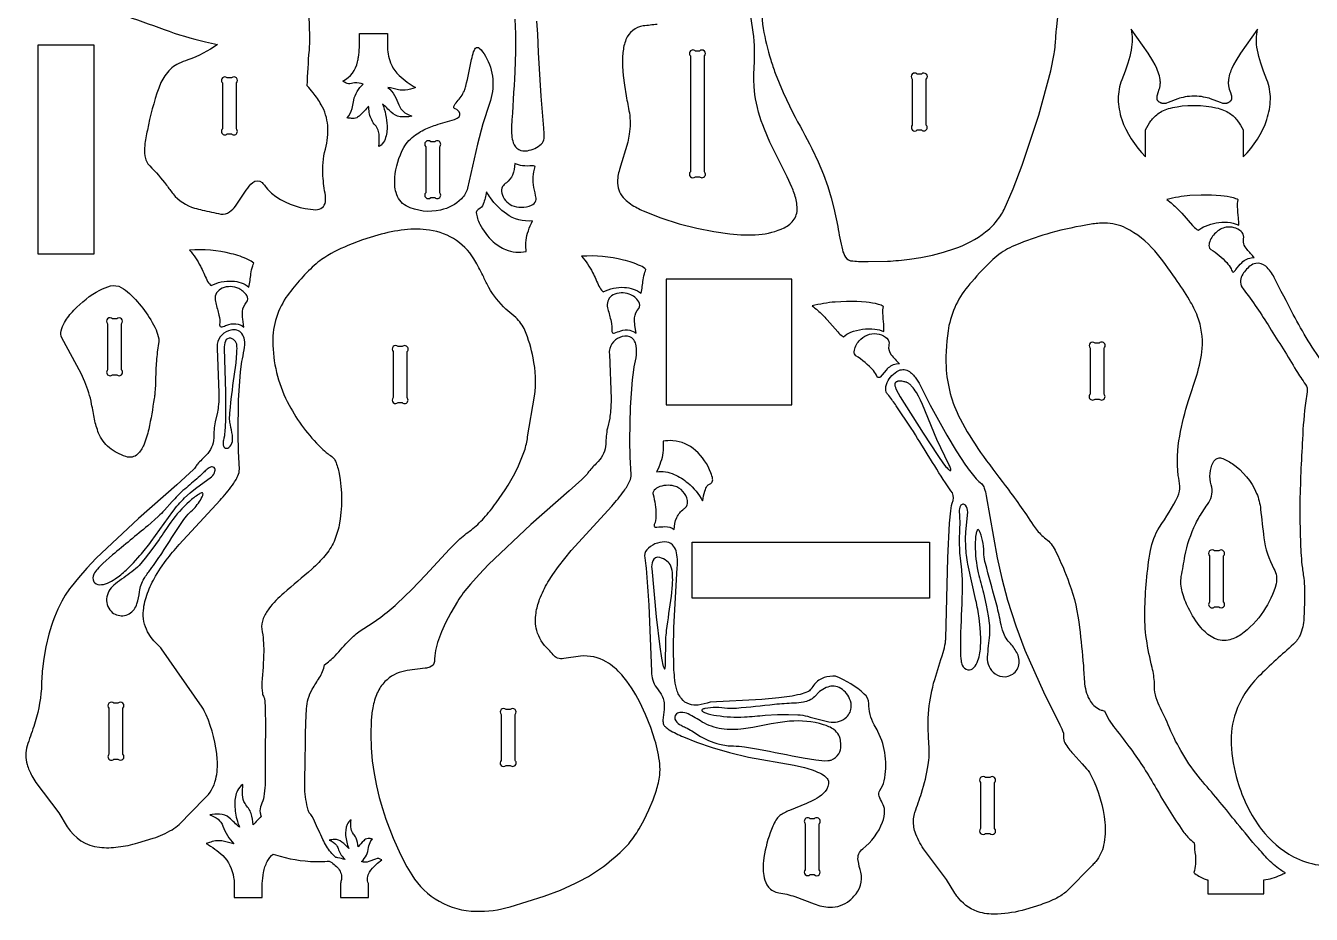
# Model space of a CAD drawing. Extents: x -1338 to 1291, y -1122 to 1156.
# Drawn here: x -1334 to -229, y -1122 to -358 of the extents above; entities that cross this region are included whole.
import ezdxf

# ---------------------------------------------------------------- set-up
doc = ezdxf.new("R2010")
doc.units = 0
doc.header["$MEASUREMENT"] = 0
doc.layers.get('0').update_dxf_attribs({"linetype": 'CONTINUOUS'})

msp = doc.modelspace()

# ---------------------------------------------------------------- linework, layer by layer
for points in [[(-701.4, -331.1, 0.060888), (-700.1, -360.9, 0.038942), (-693.7, -387.7, 0.013576), (-689.8, -399.2), (-683.1, -415.8), (-674.7, -433.3, -0.001414), (-658.3, -463.8), (-652.8, -475.4), (-648.3, -486.3), (-644.7, -496.6), (-641.8, -506.3), (-639.4, -515.2), (-636.1, -531, 0.021389), (-632.1, -550.9, 0.06971), (-629.4, -557.2, 0.255227), (-623.2, -560.5, 0.017877), (-609.9, -561.1), (-593.2, -560.7, 0.018689), (-574.4, -559), (-564.6, -557.5), (-554.8, -555.5), (-545.1, -553), (-535.6, -549.9, 0.078932), (-509, -535.6, 0.079276), (-496.2, -521.7, 0.029897), (-493.1, -516.3), (-485.3, -498.5), (-477.5, -478.3), (-463.4, -435.4), (-453.1, -397.1), (-450.1, -382.7, 0.023072), (-449.1, -375, -0.008382), (-448.1, -361.7), (-446, -343.2)], [(-1251.5, -348.7, -0.004579), (-1215.1, -361.7, 0.028296), (-1179.6, -372.4, 0.013162), (-1169.2, -374.5, -0.080481), (-1194.6, -387.8, 0.011974), (-1202.4, -390.9, 0.131057), (-1213.3, -400, 0.078379), (-1219.7, -412.1, 0.038979), (-1229.4, -448.2, 0.022833), (-1231.7, -461.3, 0.056079), (-1231.7, -470.2, 0.150124), (-1227.4, -478.9, -0.033901), (-1212.9, -495.4, 0.012793), (-1207.3, -502.9, 0.150841), (-1188.8, -515.1, 0.006846), (-1182.2, -516.8, 0.010561), (-1166.3, -520.2, 0.208047), (-1158.8, -518.3, 0.06707), (-1153.7, -513.4, 0.019464), (-1144.5, -499.7, -0.056689), (-1138.8, -493.1, -0.391985), (-1130.9, -493.2, -0.066798), (-1128.3, -496.2, 0.091304), (-1118.9, -505.2, 0.139567), (-1084.6, -516.5, 0.388327), (-1076.4, -509.7, 0.070786), (-1076.4, -504.4, -0.020435), (-1078.6, -487.5, -0.080742), (-1076.4, -464.4, 0.08369), (-1074.4, -444.3, 0.10963), (-1080, -426.3, 0.043926), (-1087, -416, 0.011415), (-1092, -410, -0.013192), (-1090.2, -379.6, 0.059123), (-1093, -332.4, 0.114847)], [(-913.7, -352.8), (-913, -365.4), (-912.9, -380.6), (-913.5, -398.2, 0.001519), (-916.4, -445.2, 0.022392), (-916.3, -452.7, 0.05472), (-915, -459, 0.385458), (-902.8, -465.8, 0.141501), (-890.9, -460.1, 0.178281), (-888.5, -455.2, 0.033481), (-888.3, -451.1), (-888.6, -446.5, 0.001958), (-891.1, -419.1), (-893.3, -381.5), (-893.8, -365.6), (-894.6, -354.6, 0.049313)], [(-791.3, -357.3, -0.0022), (-803.3, -358.7, 0.268249), (-818.1, -370.4, 0.072182), (-820.7, -381.4, 0.020509), (-821.1, -387.1), (-821, -393.6), (-820.5, -401.1), (-819.5, -409.5), (-818, -418.8, -0.008961), (-815.2, -433.3, -0.073921), (-815.3, -451.7, -0.020669), (-816.6, -458.4), (-823.6, -481.9, 0.078552), (-825.4, -493.8, 0.192817), (-819.1, -507.4, 0.075294), (-808.5, -514.9, 0.019173), (-803.3, -517.4), (-788, -523.4), (-772.5, -528.5), (-757.3, -532.4), (-742.6, -535.3), (-728.8, -537.2, 0.044499), (-704, -537.8, 0.088789), (-682.1, -532, 0.132211), (-673.5, -524.6, 0.16497), (-671, -514, 0.071959), (-673.5, -502.3, 0.017437), (-675.6, -497), (-679.6, -488.3), (-689.3, -468.9), (-694.4, -458.4), (-699.1, -447.3, -0.059173), (-707.3, -417.4), (-708, -411.1), (-708.3, -404.7), (-708.3, -401.5, 0.016764), (-707.6, -379.5, 0.054492), (-711.5, -348.5, 0.071404)], [(-217.4, -650.5, -0.034838), (-244.6, -606.5, -0.003946), (-261, -574.7, 0.094421), (-268.2, -565.1, 0.223286), (-276.8, -562.6, 0.13347), (-281.6, -564.8, 0.103407), (-288.7, -573.2, 0.108505), (-290, -578.8, 0.161755), (-287.7, -584.5, -0.023981), (-265, -617.5, -0.004219), (-242, -654.7, 0.015925), (-234.1, -666.5, -0.189539), (-232.7, -672.9, -0.01026), (-233.9, -680.7, 0.020532), (-236.7, -713.6, 0.009675), (-239, -770.6, 0.011717), (-238.4, -800.4, 0.021309), (-237.2, -821.5, 0.003432), (-235.6, -832.9, -0.035832), (-235, -852, -0.009663), (-235.5, -867.5, -0.086739), (-238.7, -881.8, -0.098046), (-244.5, -889.6, -0.007922), (-259.4, -903.1, 0.011556), (-274.8, -917.8, 0.108194), (-294.1, -948.3, 0.093257), (-298, -975.5, 0.063853), (-292.5, -1007.3, 0.093412), (-271.8, -1048.8, 0.105223), (-244.4, -1072.2, 0.163797), (-200.5, -1079.1, 0.060579)]]:
    msp.add_lwpolyline(points, format="xyb")
for points in [[(-287.7, -471.2), (-284.3, -467.6), (-281.1, -463.8), (-278.2, -459.9), (-275.4, -455.9), (-273, -451.8), (-270.8, -447.6), (-268.9, -443.3), (-267.3, -439), (-266.7, -436.8), (-266.1, -434.6), (-265.5, -432.5), (-265.1, -430.3), (-264.8, -428.1), (-264.5, -425.9), (-264.4, -423.8), (-264.3, -421.6), (-264.3, -419.4), (-264.5, -417.3), (-264.7, -415.2), (-265, -413.1), (-265.4, -411), (-266, -408.9), (-266.6, -406.9), (-267.4, -404.9), (-270.3, -397.4), (-272.6, -390.7), (-274.3, -384.8), (-274.9, -382.1), (-275.4, -379.5), (-275.8, -377), (-276.1, -374.6), (-276.2, -372.3), (-276.2, -370.1), (-276.2, -367.9), (-276, -365.8), (-275.7, -363.6), (-275.3, -361.5), (-285.2, -375.1), (-289.9, -381.9), (-294.1, -388.7), (-295.9, -392), (-297.5, -395.3), (-298.2, -396.9), (-298.7, -398.5), (-299.3, -400.1), (-299.7, -401.6), (-300, -403.2), (-300.3, -404.7), (-300.4, -406.2), (-300.5, -406.9), (-300.5, -407.6), (-300.5, -408.3), (-300.4, -409), (-300.4, -409.7), (-300.3, -410.4), (-300.1, -411.1), (-300, -411.7), (-299.8, -412.4), (-299.6, -413.1), (-298.6, -415.7), (-298, -417.8), (-297.8, -418.7), (-297.7, -419.1), (-297.7, -419.5), (-297.6, -419.9), (-297.6, -420.3), (-297.6, -420.6), (-297.6, -420.9), (-297.7, -421.2), (-297.7, -421.4), (-297.7, -421.5), (-297.7, -421.6), (-297.8, -421.8), (-297.8, -421.9), (-297.9, -422), (-297.9, -422.2), (-298, -422.3), (-298, -422.4), (-298.1, -422.5), (-298.2, -422.6), (-298.2, -422.7), (-298.3, -422.9), (-298.4, -423), (-298.6, -423.2), (-298.8, -423.4), (-299, -423.6), (-299.3, -423.8), (-299.5, -424), (-299.8, -424.2), (-300.4, -424.5), (-300.7, -424.7), (-300.9, -424.8), (-301.2, -424.9), (-301.4, -425), (-301.7, -425.1), (-301.9, -425.2), (-302.1, -425.3), (-302.3, -425.3), (-302.6, -425.4), (-302.8, -425.4), (-303, -425.4), (-303.2, -425.4), (-303.4, -425.4), (-303.6, -425.4), (-303.8, -425.4), (-304, -425.4), (-304.4, -425.3), (-304.8, -425.3), (-305.2, -425.2), (-305.6, -425), (-307.2, -424.5), (-315.7, -421.2), (-317, -420.8), (-318.5, -420.4), (-320, -420), (-321.7, -419.7), (-323.5, -419.4), (-325.4, -419.2), (-327.5, -419.1), (-329.7, -419), (-331.9, -419.1), (-333.9, -419.2), (-335.9, -419.4), (-337.6, -419.6), (-339.3, -420), (-340.9, -420.3), (-342.3, -420.7), (-343.7, -421.2), (-352.1, -424.5), (-353.7, -425), (-354.1, -425.2), (-354.5, -425.3), (-354.9, -425.3), (-355.3, -425.4), (-355.5, -425.4), (-355.7, -425.4), (-355.9, -425.4), (-356.1, -425.4), (-356.3, -425.4), (-356.5, -425.4), (-356.8, -425.4), (-357, -425.3), (-357.2, -425.3), (-357.4, -425.2), (-357.7, -425.1), (-357.9, -425), (-358.2, -424.9), (-358.4, -424.8), (-358.7, -424.7), (-358.9, -424.5), (-359.5, -424.2), (-359.8, -424), (-360.1, -423.8), (-360.3, -423.6), (-360.5, -423.4), (-360.7, -423.2), (-360.9, -423), (-361, -422.9), (-361.1, -422.7), (-361.2, -422.6), (-361.2, -422.5), (-361.3, -422.4), (-361.3, -422.3), (-361.4, -422.2), (-361.5, -422), (-361.5, -421.9), (-361.5, -421.8), (-361.6, -421.6), (-361.6, -421.5), (-361.6, -421.4), (-361.7, -421.2), (-361.7, -420.9), (-361.7, -420.6), (-361.7, -420.3), (-361.7, -419.9), (-361.6, -419.5), (-361.6, -419.1), (-361.5, -418.7), (-361.3, -417.8), (-360.7, -415.7), (-359.8, -413.1), (-359.5, -412.4), (-359.4, -411.7), (-359.2, -411.1), (-359.1, -410.4), (-359, -409.7), (-358.9, -409), (-358.9, -408.3), (-358.8, -407.6), (-358.8, -406.9), (-358.9, -406.2), (-359, -404.7), (-359.3, -403.2), (-359.6, -401.6), (-360.1, -400.1), (-360.6, -398.5), (-361.2, -396.9), (-361.8, -395.3), (-363.4, -392), (-365.2, -388.7), (-369.4, -381.9), (-374.1, -375.1), (-384, -361.5), (-383.6, -363.6), (-383.3, -365.8), (-383.2, -367.9), (-383.1, -370.1), (-383.1, -372.3), (-383.3, -374.6), (-383.5, -377), (-383.9, -379.5), (-384.4, -382.1), (-385.1, -384.8), (-386.8, -390.7), (-389, -397.4), (-392, -404.9), (-392.7, -406.9), (-393.3, -408.9), (-393.9, -411), (-394.3, -413.1), (-394.6, -415.2), (-394.9, -417.3), (-395, -419.4), (-395, -421.6), (-395, -423.7), (-394.8, -425.9), (-394.5, -428), (-394.2, -430.2), (-393.8, -432.4), (-393.3, -434.6), (-392.7, -436.7), (-392, -438.9), (-390.4, -443.2), (-388.5, -447.4), (-386.3, -451.6), (-383.9, -455.7), (-381.2, -459.7), (-378.2, -463.6), (-375, -467.4), (-371.7, -471), (-371.7, -447.9), (-369.4, -444), (-368.2, -442), (-366.9, -440.2), (-366.2, -439.2), (-365.5, -438.4), (-364.7, -437.5), (-363.8, -436.6), (-362.9, -435.8), (-362, -435), (-361, -434.2), (-359.9, -433.4), (-358.7, -432.7), (-357.5, -432), (-356.2, -431.4), (-354.8, -430.8), (-353.3, -430.2), (-351.7, -429.6), (-350, -429.2), (-348.2, -428.7), (-346.3, -428.3), (-344.3, -428), (-340, -427.4), (-335.1, -427.1), (-329.7, -427), (-324.2, -427.1), (-319.4, -427.5), (-315, -428.1), (-311.1, -428.9), (-309.3, -429.3), (-307.6, -429.8), (-306, -430.4), (-304.5, -430.9), (-303.1, -431.5), (-301.8, -432.2), (-300.6, -432.9), (-299.4, -433.6), (-298.4, -434.4), (-297.3, -435.1), (-296.4, -435.9), (-295.5, -436.8), (-294.6, -437.6), (-293.9, -438.5), (-293.1, -439.4), (-292.4, -440.3), (-291.1, -442.1), (-289.9, -444), (-287.7, -447.9)], [(-1323.4, -554.8), (-1323.4, -374.8), (-1275.4, -374.8), (-1275.4, -554.8)], [(-675.6, -576.2), (-783.6, -576.2), (-783.6, -684.2), (-675.6, -684.2)], [(-551, -714), (-563.3, -683.8), (-565, -680.1), (-566.7, -676.6), (-568.5, -673.4), (-569.5, -672), (-570.4, -670.6), (-571.4, -669.4), (-572.4, -668.2), (-572.9, -667.7), (-573.4, -667.2), (-573.9, -666.7), (-574.4, -666.3), (-575, -665.9), (-575.5, -665.5), (-576, -665.2), (-576.6, -664.9), (-577.1, -664.7), (-577.7, -664.5), (-578.3, -664.3), (-578.6, -664.2), (-578.9, -664.2), (-580, -664), (-581, -663.9), (-581.9, -663.8), (-582.8, -663.8), (-583.5, -663.8), (-583.9, -663.8), (-584.2, -663.9), (-584.5, -663.9), (-584.8, -664), (-585.1, -664.1), (-585.3, -664.2), (-585.6, -664.3), (-585.7, -664.3), (-585.8, -664.4), (-585.9, -664.4), (-586, -664.5), (-586.1, -664.5), (-586.1, -664.6), (-586.2, -664.7), (-586.3, -664.7), (-586.4, -664.8), (-586.5, -664.9), (-586.5, -665), (-586.6, -665.1), (-586.6, -665.1), (-586.7, -665.2), (-586.7, -665.3), (-586.8, -665.4), (-586.8, -665.5), (-586.9, -665.6), (-586.9, -665.7), (-586.9, -665.8), (-587, -665.9), (-587, -666), (-587, -666.1), (-587, -666.2), (-587.1, -666.4), (-587.1, -666.6), (-587.1, -666.9), (-587, -667.1), (-587, -667.4), (-587, -667.6), (-586.9, -667.9), (-586.8, -668.4), (-586.6, -669), (-586.4, -669.6), (-586.2, -670.2), (-585.6, -671.5), (-584.1, -674.2), (-582.4, -677.1), (-562.8, -708.4), (-550.2, -727.5), (-545.1, -734.7), (-543.1, -737.2), (-542.2, -738.2), (-541.5, -739), (-540.9, -739.5), (-540.3, -740), (-540.1, -740.2), (-539.9, -740.3), (-539.7, -740.4), (-539.6, -740.5), (-539.5, -740.5), (-539.4, -740.5), (-539.4, -740.6), (-539.3, -740.6), (-539.3, -740.6), (-539.3, -740.6), (-539.2, -740.6), (-539.2, -740.6), (-539.2, -740.6), (-539.1, -740.6), (-539.1, -740.6), (-539.1, -740.6), (-539.1, -740.6), (-539.1, -740.6), (-539.1, -740.6), (-539.1, -740.6), (-539.1, -740.6), (-539, -740.6), (-539, -740.6), (-539, -740.6), (-539, -740.6), (-539, -740.6), (-539, -740.6), (-539, -740.6), (-539, -740.6), (-539, -740.6), (-539, -740.5), (-538.9, -740.5), (-538.9, -740.5), (-538.9, -740.5), (-538.9, -740.5), (-538.9, -740.5), (-538.9, -740.5), (-538.9, -740.5), (-538.9, -740.5), (-538.9, -740.5), (-538.9, -740.5), (-538.9, -740.4), (-538.9, -740.4), (-538.9, -740.4), (-538.8, -740.4), (-538.8, -740.3), (-538.8, -740.3), (-538.8, -740.3), (-538.8, -740.2), (-538.8, -740.2), (-538.8, -740.1), (-538.8, -740), (-538.8, -739.9), (-538.8, -739.7), (-538.9, -739.5), (-538.9, -739.2), (-539, -739), (-539.2, -738.4), (-539.7, -736.9), (-540.5, -735.2)], [(-761.3, -802.1), (-557.3, -802.1), (-557.3, -850.1), (-761.3, -850.1)]]:
    msp.add_lwpolyline(points, close=True)
for points in [[(-1047.1, -365.2), (-1023.1, -365.2), (-1023.1, -377.2, 0.090549), (-1019.7, -392, 0.093385), (-1012.9, -401.3, 0.064942), (-999, -411.5, -0.07331), (-1007.9, -413.9, -0.07207), (-1013.5, -413.5, -0.005783), (-1022.7, -411.4, -0.123911), (-1013.3, -426.5, 0.184961), (-1007, -433.9, 0.039036), (-1002.1, -436.2, -0.075561), (-1012.2, -436.7, -0.153549), (-1019.8, -432.7, -0.003489), (-1027.4, -425.5, -0.081362), (-1023.4, -444.5, -0.092003), (-1025.1, -455.8, -0.110441), (-1028.6, -461, -0.061375), (-1030.4, -462.3, 0.051974), (-1030.3, -451.6, 0.158753), (-1034.4, -442.9, -0.133973), (-1038.7, -432.9, -0.02712), (-1039.3, -427.6, -0.024991), (-1046.7, -435.5, -0.056041), (-1049.5, -437.5, -0.151487), (-1054, -438.1, -0.011613), (-1057.8, -437.6, 0.141198), (-1053.5, -429.6), (-1052.1, -422.5, -0.158802), (-1043.9, -408.7, 0.113769), (-1051.3, -407.6), (-1055.5, -408.4, -0.176275), (-1059.5, -407.3, -0.029943), (-1061.4, -406, 0.222578), (-1048.8, -389.4, 0.024043), (-1048, -385.4, 0.016694), (-1047.1, -377.2)], [(-963.2, -423.6, 0.080498), (-957, -414.3, 0.038778), (-955.7, -410.3, 0.008786), (-950.8, -387.5, -0.024597), (-949, -380.8, -0.06162), (-947.4, -377.8, -0.428602), (-944.2, -377.7, -0.075148), (-938.9, -384.5, -0.223976), (-935.5, -425.2), (-941.1, -442.6), (-945.7, -460.1), (-954.3, -498.1, -0.135665), (-959.5, -507.1, -0.143582), (-977.4, -516.8, -0.176973), (-1007, -513.2, -0.205448), (-1015.7, -501.8, -0.088397), (-1016.7, -488.9, -0.102807), (-1009.1, -463.1, -0.106953), (-999, -452.2, -0.06052), (-987.1, -445.8, -0.021531), (-981.5, -443.8, -0.0075), (-965.4, -438.9, 0.124577), (-961.5, -436.6, 0.286415), (-961, -433.8, 0.244634), (-964.9, -429.9, -0.409728), (-966.1, -427.8, -0.076316)], [(-762.7, -384.4), (-762.7, -483.9, 1), (-758.4, -488.2), (-754.9, -488.2, 1), (-750.7, -483.9), (-750.7, -384.4, 1), (-754.9, -380.2), (-758.4, -380.2, 1)], [(-1164.9, -407.6), (-1164.9, -447.1, 1), (-1160.7, -451.3), (-1157.1, -451.3, 1), (-1152.9, -447.1), (-1152.9, -407.6, 1), (-1157.1, -403.3), (-1160.7, -403.3, 1)], [(-572, -404.3), (-572, -443.8, 1), (-567.7, -448), (-564.2, -448, 1), (-560, -443.8), (-560, -404.3, 1), (-564.2, -400), (-567.7, -400, 1)], [(-990.2, -462.4), (-990.2, -501.9, 1), (-985.9, -506.1), (-982.4, -506.1, 1), (-978.2, -501.9), (-978.2, -462.4, 1), (-982.4, -458.1), (-985.9, -458.1, 1)], [(-913.7, -476.7, -0.106151), (-915.6, -486.8, -0.123987), (-920.9, -493.3, 0.067693), (-924.2, -496.7, 0.211793), (-924.9, -502.2, 0.215138), (-916.2, -512.9, 0.098916), (-908.1, -514.4, 0.105513), (-899.3, -512.7, 0.181614), (-895.5, -508.9, 0.149044), (-895.4, -506.5, 0.014462), (-897.2, -497.3, -0.125907), (-896.2, -479.5, 0.192646), (-898.8, -478.8, -0.044704), (-907, -478.8, -0.093826)], [(-938.1, -501.2, -0.051504), (-940.7, -511.7, -0.21037), (-945, -516.3, 0.225462), (-946.8, -518.9, 0.088263), (-943.7, -528.8, 0.096356), (-932.1, -544.1, 0.074356), (-921.5, -550.8, 0.151364), (-904, -552.3, 0.064092), (-904, -551.1, -0.121409), (-902, -534.6, -0.032344), (-898.4, -526, -0.190016), (-920.9, -520.1, -0.082206), (-934.5, -506.4, -0.014555)], [(-291.5, -529.8, 0.024046), (-291.7, -523.4, -0.019344), (-292.5, -514, -0.071742), (-291.9, -508.1, 0.084811), (-296.1, -506.4, 0.040901), (-306.8, -504.5), (-314.8, -504), (-323.8, -503.9), (-333.4, -504.4, 0.040707), (-353.2, -507.7, -0.021927), (-348.5, -511.6, -0.029254), (-340.4, -519.6), (-331.2, -530.1, 0.050689), (-327.5, -533.5, 0.031502), (-326.3, -534.2, -0.072447), (-320.1, -530.6, -0.120703), (-301.2, -527.2, -0.098551)], [(-317.9, -1092.2), (-317.9, -1104.2), (-269.9, -1104.2), (-269.9, -1092.2, 0.072213), (-255.7, -1088, 0.009037), (-251.2, -1086, -0.066967), (-255.6, -1083.5, -0.058458), (-267.2, -1073.5, 0.009435), (-277, -1062.6, -0.007588), (-294.9, -1040.9, 0.009309), (-324.3, -1005.7, -0.041146), (-339.5, -983.8, -0.039674), (-351, -961.4, 0.019532), (-359.8, -942.4, -0.126799), (-363.9, -923.6, 0.05175), (-365.9, -909.7, -0.022377), (-370.8, -885.3, -0.038826), (-372.2, -861.2, -0.037713), (-367.4, -809.2, -0.090701), (-359.7, -789.2, 0.031049), (-343.7, -762.7, 0.140042), (-342.1, -753.8, 0.017278), (-343.4, -744.8, -0.073795), (-342.2, -710.9, -0.033984), (-334.6, -680.3), (-327.6, -658.5, 0.054094), (-322.9, -635.7, 0.11238), (-326.9, -608.1, 0.047847), (-333.8, -594.1, 0.020568), (-345.9, -575.5, 0.020113), (-363.7, -551.8, 0.098954), (-388.5, -532.3, 0.116209), (-406.6, -528.1, 0.046522), (-418.4, -529, 0.027314), (-453.1, -536.4, 0.020024), (-479.7, -545.4, 0.01826), (-488.2, -549.1, 0.065918), (-502.7, -559.2, 0.037913), (-520.8, -578.3, 0.139056), (-540.5, -616, 0.055025), (-543, -651.4, 0.109434), (-530.9, -696, 0.039017), (-513.3, -725, 0.009888), (-492.2, -753.3, -0.01905), (-468.2, -787.4, 0.045593), (-460.8, -796.2, 0.020847), (-455.9, -800.2, -0.103462), (-448.6, -810.2, -0.025298), (-437.1, -837.4, -0.06067), (-428.4, -875.4, -0.011244), (-425, -907.9, 0.011054), (-423.9, -923.8, 0.107134), (-418.9, -938.9, 0.162811), (-409.7, -946.2, 0.050698), (-406.8, -946.9, 0.062641), (-397.7, -962.2, -0.007411), (-384.3, -979.6, -0.028053), (-362.4, -1013.6, 0.02161), (-339.4, -1050.3, 0.05135), (-332.5, -1058.1, 0.02831), (-329.7, -1060.2, 0.030206), (-328.7, -1071.3, -0.09419), (-330.1, -1085.8, 0.065806), (-321.2, -1091.2, 0.043761)], [(-1039.4, -1095.2, -0.247383), (-1038.6, -1085.6, -0.062125), (-1032.7, -1078.9, -0.017922), (-1028, -1074.9, 0.262311), (-1033.3, -1074.2), (-1039.1, -1076.4, -0.152769), (-1045.3, -1076.4, 0.188831), (-1039.3, -1064.3, -0.09101), (-1037.4, -1058.7, -0.054293), (-1036, -1057, 0.057266), (-1039.8, -1056.6, 0.183778), (-1043.5, -1058.5, 0.030617), (-1048.4, -1063.7, 0.090877), (-1050, -1056.2, 0.080542), (-1052.3, -1052.7, -0.167648), (-1054.5, -1046.5, -0.041018), (-1054.3, -1040.5, 0.177598), (-1057.8, -1044.6, 0.120808), (-1059, -1054.1, 0.069651), (-1056.4, -1065.1, 0.016814), (-1062.2, -1059.6, 0.191431), (-1068.7, -1057.5, 0.034004), (-1073.3, -1057.9, -0.156188), (-1066.9, -1062.4, -0.067594), (-1065.1, -1066.3, 0.103088), (-1059.5, -1074.6, 0.006368), (-1065.7, -1073.1, 0.026088), (-1067.4, -1072.9, -0.079517), (-1075.5, -1063.1, -0.022164), (-1078.5, -1057.5, -0.009793), (-1085.7, -1041.6, 0.095881), (-1090.4, -1034.4, -0.060462), (-1094, -1016.2), (-1094.2, -1010.2, 0.002248), (-1093.3, -957.3), (-1092.6, -945.2, -0.118209), (-1087.7, -928.3, -0.011759), (-1081.5, -918.4, 0.090828), (-1077.2, -907.4, 0.04597), (-1068.1, -899.7, -0.005566), (-1055.6, -886.1, -0.052955), (-1046.4, -878.1), (-1036.2, -871.6), (-1028.8, -866.4, 0.020653), (-1014.9, -854.9), (-1002.1, -842.7), (-990.3, -830.5), (-969.7, -808.1), (-960.8, -799.2), (-956.7, -795.7, -0.01687), (-951.1, -791.6, 0.046032), (-940.3, -781.4, 0.02526), (-929.7, -768.4), (-921.9, -757.1, 0.061353), (-905.3, -723.5, 0.047114), (-902.6, -711.7), (-896.7, -676.6, 0.084268), (-897.9, -643.8, 0.051281), (-905, -620, 0.107975), (-912.8, -609.2), (-921.3, -601.9, -0.071932), (-936, -583.3, -0.017298), (-940.4, -574.4, 0.009645), (-947.1, -561.5, 0.23801), (-987, -534, 0.07169), (-1008.5, -533.8, 0.04009), (-1031.3, -538.3), (-1044.5, -542.4), (-1057.2, -547.3, 0.048864), (-1079.7, -559.2, 0.035461), (-1086, -564.3, 0.05511), (-1110.3, -592, 0.161713), (-1121.6, -633, 0.115226), (-1107.6, -684.3, 0.078726), (-1080.1, -721, 0.019229), (-1074.1, -726.2, -0.020753), (-1070, -729.3, -0.106081), (-1067.8, -732.6, -0.056181), (-1064.7, -743.1, -0.096694), (-1064.6, -787.5, -0.048993), (-1069, -801.5, -0.071058), (-1076.8, -813.7, -0.034762), (-1088, -825.2, 0.003881), (-1112.2, -845.8, 0.044838), (-1125, -859.2, 0.060427), (-1129.9, -867.5, 0.116907), (-1131.1, -876.8, -0.048005), (-1129.4, -895.9, -0.013072), (-1131, -922.6, 0.053051), (-1130.6, -931.6, 0.085508), (-1129.2, -935.1, -0.087191), (-1128.6, -937.7, -0.01765), (-1128.2, -943.4), (-1128, -961.3, -0.000885), (-1128.3, -1010.7, -0.035383), (-1129.3, -1020.5, -0.057843), (-1131.7, -1027.9, 0.161762), (-1132.4, -1034.5, 0.024265), (-1131.7, -1037.5), (-1131.7, -1037.5, 0.024215), (-1138.5, -1044.9, 0.069827), (-1140.2, -1035, 0.063673), (-1142.5, -1030.6, -0.030679), (-1145.5, -1026.6, -0.123525), (-1147.6, -1019, -0.039334), (-1147.3, -1010.1, 0.163188), (-1152, -1015.4, 0.107892), (-1154.3, -1026.3, 0.069468), (-1152.6, -1039.9, 0.025945), (-1150.3, -1046.9, 0.005037), (-1159, -1038.8, 0.165814), (-1167.3, -1035.6, 0.04998), (-1175.7, -1036.2, -0.072056), (-1168.7, -1040, -0.140604), (-1164.5, -1045.9, 0.123938), (-1155, -1061, 0.005783), (-1164.2, -1058.9, 0.133349), (-1175, -1059.6, 0.018807), (-1178.8, -1060.9, -0.06465), (-1164.7, -1071.2, -0.1671), (-1155.3, -1090, -0.022967), (-1154.7, -1095.2), (-1154.7, -1107.2), (-1130.7, -1107.2), (-1130.7, -1095.2, -0.01737), (-1129.6, -1085.8, -0.072953), (-1126.4, -1076.2, -0.087593), (-1121.3, -1069.9), (-1115.4, -1071.8, 0.07215), (-1080.5, -1076.4, 0.020769), (-1073.1, -1075.9, -0.083037), (-1065.2, -1082.4, -0.213099), (-1062.7, -1091.9, -0.02231), (-1063.4, -1095.2), (-1063.4, -1107.2), (-1039.4, -1107.2)], [(-278.2, -557.5, -0.004255), (-284.3, -550.7, -0.112584), (-287.2, -545.7, -0.112259), (-287.2, -540.2, 0.232315), (-289.5, -535.1, 0.2221), (-302.2, -531.6, 0.149175), (-311.3, -536.4, 0.150297), (-316.8, -545.1, 0.187024), (-316.5, -549.5, 0.13391), (-315.4, -550.6, -0.064608), (-301.8, -561.9, -0.071304), (-298, -567.3, 0.023756), (-297.1, -569.4, 0.268998), (-296.3, -570, 0.268998), (-295.4, -569.6, 0.055061), (-293.9, -567.9, -0.045905), (-288.8, -562, -0.177752), (-279.4, -557.5, -0.021452)], [(-1142.1, -582.9, 0.018022), (-1140.4, -571.5, -0.051603), (-1138.9, -564.6, -0.026785), (-1138, -562.5, 0.080694), (-1142.5, -559.5, 0.053053), (-1157.3, -554.3, 0.077465), (-1193.3, -551.2, -0.072784), (-1183.8, -565, -0.005403), (-1178.3, -576.8, 0.087246), (-1175.2, -581.3), (-1174.7, -581.7, -0.137539), (-1156.5, -577.8, -0.150793)], [(-805, -588.3, 0.018022), (-803.3, -576.8, -0.051603), (-801.8, -570, -0.026785), (-801, -567.8, 0.080644), (-805.5, -564.8, 0.05304), (-820.3, -559.7, 0.077457), (-856.3, -556.5, -0.072736), (-846.8, -570.4, -0.005403), (-841.3, -582.2, 0.087233), (-838.2, -586.6), (-837.7, -587.1, -0.137524), (-819.5, -583.2, -0.150796)], [(-1223.6, -678.6, -0.01671), (-1228.2, -705, -0.043159), (-1232.6, -718.6, -0.087862), (-1237.8, -726.5, -0.286594), (-1247.9, -728.5, -0.089748), (-1262.1, -721, -0.125923), (-1271.3, -708.3, -0.046938), (-1274.9, -696.4, -0.003107), (-1277.3, -683.4, 0.051422), (-1283.2, -664.2), (-1286.4, -657.2), (-1302.9, -626.4, -0.171649), (-1303.5, -620.5, -0.083698), (-1300.7, -613.4, -0.05755), (-1292.6, -602.9, -0.081256), (-1270.3, -585.5, -0.057311), (-1261.1, -582, -0.185799), (-1251.9, -583.2, -0.05574), (-1244.7, -588.6, -0.096288), (-1222, -619.7, -0.063515), (-1219.7, -627.4, -0.051121), (-1219.7, -629.7), (-1220.9, -638.8, 0.022388), (-1222.1, -654.3, 0.006046), (-1222.6, -669.8), (-1222.9, -674.3, -0.02348)], [(-1146.4, -617.3), (-1147.5, -610.6, -0.059538), (-1147.7, -603.9, -0.167526), (-1144.1, -596, 0.30065), (-1144, -590.3, 0.154287), (-1150.9, -584.3, 0.212826), (-1165.1, -583.9, 0.341854), (-1171.2, -594, 0.028465), (-1170.7, -596.6, -0.01198), (-1167.9, -607, -0.086859), (-1167.3, -615.3, 0.262266), (-1166.8, -616.9, 0.240332), (-1165.2, -617, 0.038122), (-1161.2, -615.7, -0.110057), (-1153.3, -614.4, -0.150975)], [(-809.4, -622.6), (-810.4, -616, -0.059601), (-810.7, -609.3, -0.167501), (-807, -601.4, 0.300709), (-807, -595.6, 0.171833), (-815.3, -589, 0.208573), (-829.2, -589.7, 0.307318), (-834.2, -599.4, 0.028599), (-833.7, -601.9, -0.011996), (-830.9, -612.4, -0.087562), (-830.3, -621.1, 0.261177), (-829.6, -622.3, 0.261177), (-828.2, -622.4, 0.018445), (-822.6, -620.5, -0.122693), (-814.8, -620, -0.120681)], [(-631.1, -625.6, -0.10637), (-624.9, -621.8, -0.123447), (-604.3, -619, -0.085955), (-596.4, -621.2, 0.024347), (-596.6, -614.8, -0.0193), (-597.3, -605.4, -0.072107), (-596.8, -599.5, 0.084836), (-601, -597.8, 0.040868), (-611.7, -595.9), (-619.7, -595.3), (-628.7, -595.3), (-638.3, -595.8, 0.040691), (-658.1, -599.1, -0.021723), (-653.3, -603, -0.028956), (-645.3, -611), (-636, -621.5, 0.050309), (-632.3, -624.9, 0.031566)], [(-1263.6, -614.4), (-1263.6, -654, 1), (-1259.3, -658.2), (-1255.8, -658.2, 1), (-1251.6, -654), (-1251.6, -614.4, 1), (-1255.8, -610.2), (-1259.3, -610.2, 1)], [(-1237.7, -1060.4), (-1224.4, -1056.3, 0.055458), (-1208.1, -1049, 0.039293), (-1202.1, -1044.6), (-1180.2, -1022.3, 0.153676), (-1170.7, -1005.7, 0.077615), (-1169.3, -988.5, 0.083751), (-1178.9, -950.4, 0.024591), (-1182.2, -943.7), (-1217.4, -893.6, 0.056203), (-1219.8, -890.8, -0.081454), (-1229.2, -879, -0.144678), (-1232.8, -860.7, -0.069983), (-1229.3, -845.8, -0.041951), (-1222.3, -831.1), (-1218, -824.4), (-1213.2, -817.6, -0.017384), (-1202.1, -804.1), (-1167, -766.1, 0.025552), (-1156.4, -753.2, 0.044409), (-1151.6, -745, 0.104586), (-1150.3, -739.2), (-1151.2, -724.1), (-1151.5, -709.1), (-1151, -680), (-1149.3, -655.8), (-1148.2, -647, -0.01469), (-1146.1, -636.9, 0.07129), (-1145.9, -628.2, 0.118077), (-1148.1, -622.9, 0.291747), (-1157.6, -619.9, 0.301004), (-1169.4, -631.9, 0.092794), (-1169.3, -635.6), (-1167.9, -673.7, -0.016982), (-1168.3, -683.9, -0.026034), (-1169.1, -690.3), (-1171.1, -698.7, 0.051148), (-1172.4, -712.5, -0.1825), (-1178.9, -727.4, 0.021143), (-1186.3, -735, 0.032897), (-1188.3, -737.8, -0.031139), (-1189.7, -739.5), (-1193.1, -742.8), (-1204.1, -752.7), (-1236.9, -781.6), (-1273.3, -815.9), (-1281.4, -824.4), (-1288.7, -832.6), (-1295, -840.4, 0.020945), (-1300, -847.6), (-1303, -852.8, 0.057172), (-1314, -881), (-1316.6, -892), (-1318.4, -902.1), (-1319.5, -910.7, 0.02339), (-1320.5, -927.9, -0.06291), (-1327.1, -960.4, 0.001701), (-1332.8, -977, 0.150451), (-1332.7, -993, 0.058815), (-1328.8, -1002.6, 0.0226), (-1325.3, -1008.4), (-1305.5, -1034.5), (-1298.3, -1046.4, 0.232845), (-1270.5, -1064.1, 0.064053), (-1254.4, -1063.8, 0.039459)], [(-1158.7, -696.8, -0.027323), (-1158.4, -688.9), (-1157.5, -679.2, 0.00395), (-1153.2, -648), (-1152.5, -639.4, 0.046696), (-1152.6, -632, 0.102735), (-1153.6, -629.6, 0.146482), (-1157.8, -626.9, 0.374257), (-1162.3, -629.3, 0.109946), (-1163.5, -635.8), (-1162.4, -673.3), (-1162.4, -697.4), (-1162.9, -707.3, -0.051074), (-1164, -714.3, 0.052092), (-1164.4, -717.9, 0.175291), (-1163.2, -720.7, 0.364774), (-1159.4, -720.7, 0.196188), (-1156.4, -715.6, 0.091659), (-1156.4, -710.1, 0.006056), (-1158.1, -701.2, -0.03448)], [(-917.7, -1115.2), (-888.3, -1106.1), (-874.5, -1100.9), (-861.4, -1095, 0.082548), (-820.9, -1066.3), (-815.7, -1061, 0.048079), (-806.8, -1048.3), (-802.4, -1040.4), (-798.4, -1032), (-794.8, -1023.4), (-792, -1015.1, 0.046153), (-789.1, -1002.3, 0.051169), (-789.1, -992.3, 0.046978), (-793.2, -972), (-796.8, -961.1), (-801.2, -950.1), (-806.3, -939.4, 0.059457), (-821.8, -915.9, 0.078178), (-835, -904.8, 0.154352), (-857.2, -899.9), (-871.5, -902, -0.111123), (-877, -901.7, -0.18237), (-880.6, -898.7, 0.038343), (-884.7, -894.3, -0.134657), (-894.8, -877.8, -0.108297), (-895.4, -863, -0.055976), (-892.3, -851.1, -0.04196), (-885.2, -836.4), (-881, -829.7), (-876.2, -822.9), (-865.2, -809.3), (-830.3, -771.1, 0.025417), (-819.8, -758.1, 0.047706), (-814.8, -749.5, 0.099622), (-813.7, -744), (-814.6, -729.1), (-814.9, -714.3), (-814.2, -686.1), (-812.4, -662.7), (-811.4, -654, -0.008009), (-809.4, -643.6, 0.072444), (-809.2, -633.5, 0.110671), (-811.4, -628.2, 0.258986), (-819.1, -625, 0.295106), (-832.1, -635.6, 0.120537), (-832.3, -640.7), (-830.9, -678.9, -0.016948), (-831.3, -689.1, -0.025915), (-832.1, -695.5), (-834.1, -704.1, 0.050943), (-835.4, -717.9, -0.182504), (-841.9, -732.7, 0.021211), (-849.2, -740.4, 0.032762), (-851.2, -743.2, -0.03131), (-852.7, -744.9), (-856.1, -748.2), (-867, -758), (-899.9, -786.9), (-936.3, -821.3), (-944.4, -829.8), (-951.7, -838), (-957.9, -845.7, 0.020945), (-963, -852.9), (-968.7, -862.6), (-973.3, -871.3), (-976.7, -879), (-979.2, -885.8, 0.07989), (-982.7, -904.6, -0.300302), (-986.6, -909.4, -0.05478), (-990.6, -910.4, 0.022665), (-1008.4, -912.7, 0.142967), (-1025.2, -921.8, 0.093563), (-1031.8, -931.5, 0.064153), (-1035.7, -944.2, 0.034214), (-1037.1, -955.7), (-1037.5, -967.3), (-1037.1, -978.7), (-1036.2, -989.9), (-1034.6, -1000.7), (-1032.6, -1011.2), (-1030.2, -1021.3), (-1027.4, -1030.9), (-1024.5, -1040), (-1018.2, -1056.4), (-1011.9, -1070.2), (-1006.4, -1080.8), (-1002.2, -1087.9, 0.253647), (-947, -1119.1, 0.076417)], [(-602.3, -660, 0.094222), (-605.5, -654.7, 0.074302), (-620.5, -641.9, -0.267215), (-621.9, -638.5, -0.156185), (-617.7, -629.2, -0.250797), (-602.5, -623, -0.122617), (-595, -625.9, -0.234671), (-592, -631.1, -0.084842), (-592.3, -633.2, 0.205081), (-590.1, -641, 0.015282), (-583.1, -648.9), (-585.9, -649.1, 0.161695), (-594.6, -654.2), (-599.5, -660.2, -0.347432), (-602, -660.4, -0.155755)], [(-1018.2, -638.4), (-1018.2, -677.9, 1), (-1013.9, -682.1), (-1010.4, -682.1, 1), (-1006.2, -677.9), (-1006.2, -638.4, 1), (-1010.4, -634.1), (-1013.9, -634.1, 1)], [(-419.2, -635.4), (-419.2, -674.9, 1), (-414.9, -679.1), (-411.4, -679.1, 1), (-407.2, -674.9), (-407.2, -635.4, 1), (-411.4, -631.1), (-414.9, -631.1, 1)], [(-594.8, -671.8, -0.154213), (-593.6, -664.9, -0.177781), (-583.6, -654.6, -0.271593), (-574.5, -655.5, -0.100241), (-568.3, -662.1, -0.044633), (-564.5, -668.9), (-556.7, -684.4), (-542.4, -710.1), (-534.3, -723.6), (-526.2, -735.9, 0.030576), (-517.1, -747.7, 0.047069), (-512.4, -751.9, -0.127797), (-510.2, -755.7, -0.034438), (-508.4, -762.2), (-499, -815.5), (-495.2, -833.2), (-490.3, -851.8), (-483.1, -874), (-475.2, -894.8), (-459.2, -930.6), (-445.1, -959, -0.020357), (-442.2, -966, -0.123994), (-442.1, -968.8, 0.143633), (-440.8, -974.5, 0.051221), (-437.4, -979.5, 0.017735), (-433.9, -983.7), (-425.9, -992.3), (-422.2, -996.6, -0.055572), (-417.9, -1003.3, -0.087451), (-406.6, -1042.7, -0.080059), (-407.6, -1062.4, -0.115802), (-414.4, -1076.4, -0.035563), (-417.2, -1079.4), (-439.1, -1101.7, -0.056401), (-447.9, -1107.7, -0.039129), (-461.5, -1113.4), (-474.8, -1117.5, -0.058974), (-498.7, -1121.6, -0.070441), (-513.6, -1120.1, -0.157153), (-531.9, -1108.2, -0.027661), (-535.4, -1103.6), (-542.5, -1091.7), (-562.3, -1065.5, -0.070996), (-569.6, -1051, -0.093565), (-570.9, -1039.7, -0.055553), (-569.8, -1034.1, -0.001701), (-564.1, -1017.5, 0.041899), (-558.4, -993.4, 0.019839), (-557.5, -985), (-557.4, -978.7), (-558.2, -969.7), (-558.5, -961.2), (-558.3, -953.3), (-557.8, -945.8, -0.042798), (-552.8, -920.1, 0.002364), (-545.6, -896.9, 0.031736), (-543.6, -888.4, 0.02511), (-543.3, -884.8), (-541.4, -815.6), (-540, -785.7), (-539, -775.1, -0.043977), (-537, -766.3, 0.236466), (-538.8, -757.9, -0.019803), (-543.6, -751.2, -0.001137), (-572.9, -704.1), (-585.8, -685, 0.012872), (-592.2, -676.1, -0.046199), (-594.1, -673.7, -0.082609)], [(-752.2, -766.6, -0.032574), (-750.2, -758.1, -0.079195), (-748.2, -753.6, -0.115767), (-746.4, -752.2, 0.10974), (-744.3, -750.8, 0.217532), (-743.6, -747.8, 0.068922), (-745.1, -742.5, 0.118715), (-758.3, -723.3, 0.166643), (-777.8, -714.9, 0.062012), (-786.2, -715.4, -0.05175), (-786.3, -725.4, -0.053467), (-788.3, -733.4, -0.028733), (-791.8, -741.5, -0.135276), (-776.7, -743.8, -0.077352), (-764.9, -751.2, -0.08802)], [(-1247.7, -826), (-1241.4, -819.8), (-1235.8, -813.6, 0.018766), (-1226.2, -801.5), (-1207.6, -775.7, -0.036417), (-1197.4, -764), (-1192.6, -759.6), (-1188.1, -755.9), (-1174.3, -745.8, 0.160208), (-1171.3, -741.2, 0.2893), (-1172.1, -738, 0.270083), (-1175.2, -737.7, 0.108971), (-1178.9, -740.1, 0.017937), (-1181.9, -743.1, -0.020907), (-1187, -747.7, 0.009396), (-1198.8, -757.8, 0.023296), (-1208.2, -767.1), (-1214.8, -774.6, -0.019967), (-1220.1, -780), (-1229, -787.9, 0.001422), (-1259.3, -813), (-1267.6, -820.4, 0.022928), (-1272.3, -825.1, 0.06992), (-1275.5, -829.6, 0.23893), (-1275.4, -836, 0.257319), (-1270.5, -838.6, 0.110996), (-1263.7, -837.2, 0.050453), (-1257.1, -833.6, 0.04324)], [(-328.4, -786, -0.020124), (-325.4, -780.4, -0.007683), (-317.3, -768.1, 0.212918), (-315.1, -752.8, -0.195263), (-313.5, -733.6, -0.127018), (-310.1, -730.2, -0.182473), (-306.3, -729.8, -0.077136), (-297.2, -734.5, -0.143572), (-276.1, -760.1, -0.070182), (-272.7, -773.8, 0.00194), (-269.9, -798.4, 0.091641), (-261.2, -824.9, -0.191969), (-259.4, -837.9, -0.088326), (-270.2, -861.2, -0.096898), (-289.8, -881.6, -0.091168), (-300.7, -886.2, -0.176754), (-313.8, -884, -0.087686), (-323.9, -875.5, -0.068842), (-334.7, -858.6, -0.043808), (-340.1, -844.7, -0.102416), (-340.9, -831.5, 0.008167), (-337.7, -814, -0.066567)], [(-1260.6, -861.4, 0.220587), (-1250.4, -865.2, 0.220587), (-1240.9, -859.8, 0.076906), (-1238.4, -855, 0.060415), (-1236.1, -844.6, -0.113889), (-1232.2, -833.3, -0.028961), (-1226.8, -825.6, 0.017246), (-1217.1, -811.8, -0.005369), (-1199.3, -784.3, -0.039031), (-1194.5, -778.1, 0.029284), (-1189.5, -773.4, 0.060132), (-1182.3, -763.1, 0.094041), (-1181.6, -760.5, 0.25673), (-1182, -759.8, 0.25673), (-1182.9, -759.8, 0.073857), (-1185.4, -761.1, 0.047105), (-1193.3, -767.1, 0.053405), (-1209.3, -784.9, 0.005946), (-1219.3, -799.7), (-1225.5, -808.4), (-1231.3, -815.8), (-1236.6, -822, -0.04611), (-1242.7, -827.5, 0.003085), (-1256.8, -837.8, 0.188844), (-1264.2, -848.9, 0.25465)], [(-776.6, -791.2, -0.100192), (-774.5, -780.9, -0.126475), (-768.4, -773.5, 0.107869), (-766.1, -771.3, 0.185484), (-765.3, -766.2, 0.286037), (-776.6, -753.9, 0.174727), (-790.6, -755, 0.15756), (-794.5, -758.5, 0.204011), (-794.8, -761, -0.064639), (-792.4, -778.5, -0.071268), (-793.1, -785.1, 0.026461), (-794, -787.6, 0.247834), (-793.7, -788.7, 0.247834), (-792.7, -789.1, 0.040608), (-791.6, -789.1, -0.026431), (-784.7, -788.7, -0.160597)], [(-513.2, -884.4), (-513.7, -875.5), (-514.6, -867.3, 0.018781), (-517.3, -852.1), (-524.2, -821, -0.036441), (-526.1, -805.6), (-526.2, -799.1), (-526, -793.3), (-524.4, -776.3, 0.194797), (-526.4, -770.3, 0.236483), (-528.7, -769.5, 0.236483), (-530.7, -770.8, 0.1315), (-531.7, -775.9, -0.022069), (-531.3, -787, 0.01811), (-531.6, -807, 0.015543), (-531, -815.7), (-529.8, -825.7, -0.020055), (-529.3, -833.2), (-529.2, -845.1, 0.001432), (-530.7, -884.4), (-530.7, -895.5, 0.029299), (-530.1, -904, 0.046532), (-529.1, -907.6, 0.238865), (-524.2, -911.7, 0.257316), (-519.1, -909.8, 0.110919), (-515.6, -903.8, 0.073181), (-513.3, -890.5, 0.021608)], [(-492.3, -917.6, 0.220587), (-482.7, -912.5, 0.220587), (-480.4, -901.9, 0.076868), (-482.3, -896.7, 0.060428), (-488.6, -888.2, -0.113881), (-494.4, -877.7, -0.028966), (-496.6, -868.6, 0.017236), (-500.5, -852.1, -0.005376), (-509.1, -820.5, -0.039013), (-510.5, -812.8, 0.097379), (-513.7, -793.7, 0.107441), (-515.1, -791.4, 0.246333), (-515.9, -791.4, 0.246333), (-516.4, -792, 0.073795), (-517.2, -794.7, 0.047109), (-518, -804.6, 0.053393), (-515.3, -828.4, 0.005937), (-510.9, -845.7), (-508.6, -856.1), (-506.9, -865.4), (-505.8, -873.5, -0.046166), (-505.8, -881.7, 0.008659), (-507.6, -900.7, 0.241248), (-500.9, -915.1, 0.169134)], [(-622.2, -1106.2, 0.265883), (-616.3, -1085.6, -0.021298), (-618.6, -1075.4, -0.279518), (-614.6, -1065.4, 0.131149), (-597.5, -1042.5, 0.087252), (-595.8, -1032.7, 0.119531), (-597.8, -1025.9, -0.067159), (-600.5, -1020.2, -0.222057), (-599.9, -1015.2, 0.101478), (-596.3, -1007.1, 0.176461), (-601.6, -964.8, 0.017904), (-604.8, -958.8, -0.123278), (-609.5, -940.5, 0.210953), (-613.3, -932.5, 0.089446), (-637.9, -917.2, 0.075609), (-647.8, -918.4, 0.141553), (-656.1, -924, 0.034894), (-659, -928.3, -0.121994), (-662.1, -930.6, -0.051444), (-668.4, -932.8, -0.033112), (-686.8, -935.8), (-701.4, -937.1), (-745.6, -939.6, -0.022358), (-756, -941.9, -0.099337), (-763.5, -941.3, -0.151393), (-770.5, -936.3, -0.109731), (-774.8, -927.7, -0.037473), (-776.3, -918.3, -0.016134), (-777, -909.4), (-777.3, -893.1), (-777, -875.5), (-774, -823.8, 0.099822), (-775.1, -809.5, 0.109188), (-778.2, -804.3, 0.205601), (-784.7, -801.8, 0.208417), (-800.2, -808.6, 0.248462), (-801.8, -815.5, -0.012548), (-800.8, -824.5, -0.002966), (-798.5, -856.1), (-796.1, -913.2, 0.161284), (-791.9, -927), (-788.5, -931.6, -0.144946), (-785.3, -941.3, -0.035974), (-785.3, -945.7, 0.007546), (-786.3, -954.9, 0.06806), (-785.9, -958.6, 0.131181), (-784.5, -960.5, 0.0482), (-781, -963.1, 0.036702), (-768.8, -969.3), (-757.5, -973.9), (-744, -978.5), (-729, -982.8), (-712.8, -986.6), (-673.5, -993.5), (-664.6, -995.7, -0.055254), (-650, -1001.1, -0.089308), (-645.2, -1004.9, -0.217699), (-644.1, -1009.7, -0.170611), (-648.5, -1017.8, -0.068023), (-655.8, -1023, -0.023833), (-663, -1026.4), (-677.6, -1032.4, 0.062756), (-685.9, -1036.9, 0.09787), (-689.2, -1040.8, 0.04675), (-694.1, -1051.6, 0.061034), (-699.9, -1076, 0.06998), (-699.4, -1090.2, 0.109657), (-695.7, -1098.3, 0.193416), (-686.7, -1103.1, -0.048835), (-673, -1106.5), (-656.4, -1112.7, 0.074684), (-642.8, -1115.6, 0.184525), (-625.9, -1109.7, 0.032889)], [(-783.8, -885.7, -0.021469), (-783.2, -878, -0.003769), (-779, -848.4), (-778.1, -838.7, 0.031415), (-778.1, -830.1, 0.079122), (-779.5, -822.6, 0.162237), (-782.9, -818.3, 0.107494), (-789.1, -815.1, 0.385739), (-795.1, -818.1, 0.116891), (-796, -824.8), (-792.1, -866.1), (-789.1, -892), (-787.6, -901.7, 0.034891), (-786.4, -907.6, 0.072693), (-785.2, -910.4, 0.233671), (-785, -910.7, 0.233671), (-784.7, -910.7, 0.208523), (-784.4, -909.8, 0.03764), (-784.1, -907)], [(-316.5, -813.9), (-316.5, -853.4, 1), (-312.2, -857.6), (-308.7, -857.6, 1), (-304.5, -853.4), (-304.5, -813.9, 1), (-308.7, -809.6), (-312.2, -809.6, 1)], [(-624.5, -944.2, 0.139024), (-625.9, -936.5, 0.182898), (-635, -926.9, 0.214806), (-646, -927, 0.085629), (-651.7, -930.4), (-656.1, -934.9, -0.145025), (-665.6, -939.5, -0.045202), (-673.6, -940.3, 0.017232), (-690.5, -941.5, -0.005375), (-723.1, -944.8, -0.038982), (-730.9, -944.9, 0.097349), (-750.3, -944.9, 0.10203), (-752.7, -945.9, 0.534498), (-752.4, -947.3, 0.073904), (-749.8, -948.6, 0.047126), (-740.2, -950.9, 0.053392), (-716.3, -952.2, 0.005928), (-698.5, -950.7), (-687.9, -950.1), (-678.4, -950), (-670.3, -950.2, -0.045312), (-662.2, -951.6, 0.008654), (-643.7, -956.4, 0.212434), (-629.6, -953.3, 0.197438)], [(-1262.4, -944.6), (-1262.4, -984.2, 1), (-1258.2, -988.4), (-1254.7, -988.4, 1), (-1250.4, -984.2), (-1250.4, -944.6, 1), (-1254.7, -940.4), (-1258.2, -940.4, 1)], [(-925.4, -950), (-925.4, -989.5, 1), (-921.2, -993.8), (-917.6, -993.8, 1), (-913.4, -989.5), (-913.4, -950, 1), (-917.6, -945.8), (-921.2, -945.8, 1)], [(-633.6, -973.7, 0.235984), (-639.4, -963, 0.083532), (-648.3, -958.8, 0.093097), (-677.5, -955.9, 0.018223), (-685.5, -956.8), (-693.4, -958.2), (-709.1, -961.2), (-717.2, -962.4, -0.072994), (-735.9, -962.4, -0.085539), (-752.6, -956.5, 0.015113), (-764.6, -949.6, 0.119774), (-770.7, -948.2, 0.162504), (-774.7, -949.6, 0.38488), (-775.3, -955.4, 0.134729), (-770.8, -959.3, 0.01407), (-766.8, -961.1, -0.025045), (-756.2, -967.5, 0.084419), (-737.7, -975.6, 0.056545), (-725.8, -977.1, -0.027484), (-716.1, -977.9), (-704.3, -979.7, 0.001847), (-665.7, -987.4), (-654.8, -989.1, 0.045334), (-644.7, -989.7, 0.051521), (-641.8, -989.2, 0.132347), (-635.1, -983.8, 0.169644), (-633.4, -976.8, 0.013127)], [(-513.3, -1008.5), (-513.3, -1048.1, 1), (-509.1, -1052.3), (-505.5, -1052.3, 1), (-501.3, -1048.1), (-501.3, -1008.5, 1), (-505.5, -1004.3), (-509.1, -1004.3, 1)], [(-664, -1043.9), (-664, -1083.4, 1), (-659.8, -1087.6), (-656.3, -1087.6, 1), (-652, -1083.4), (-652, -1043.9, 1), (-656.3, -1039.6), (-659.8, -1039.6, 1)]]:
    msp.add_lwpolyline(points, format="xyb", close=True)

doc.saveas('drawing.dxf')
